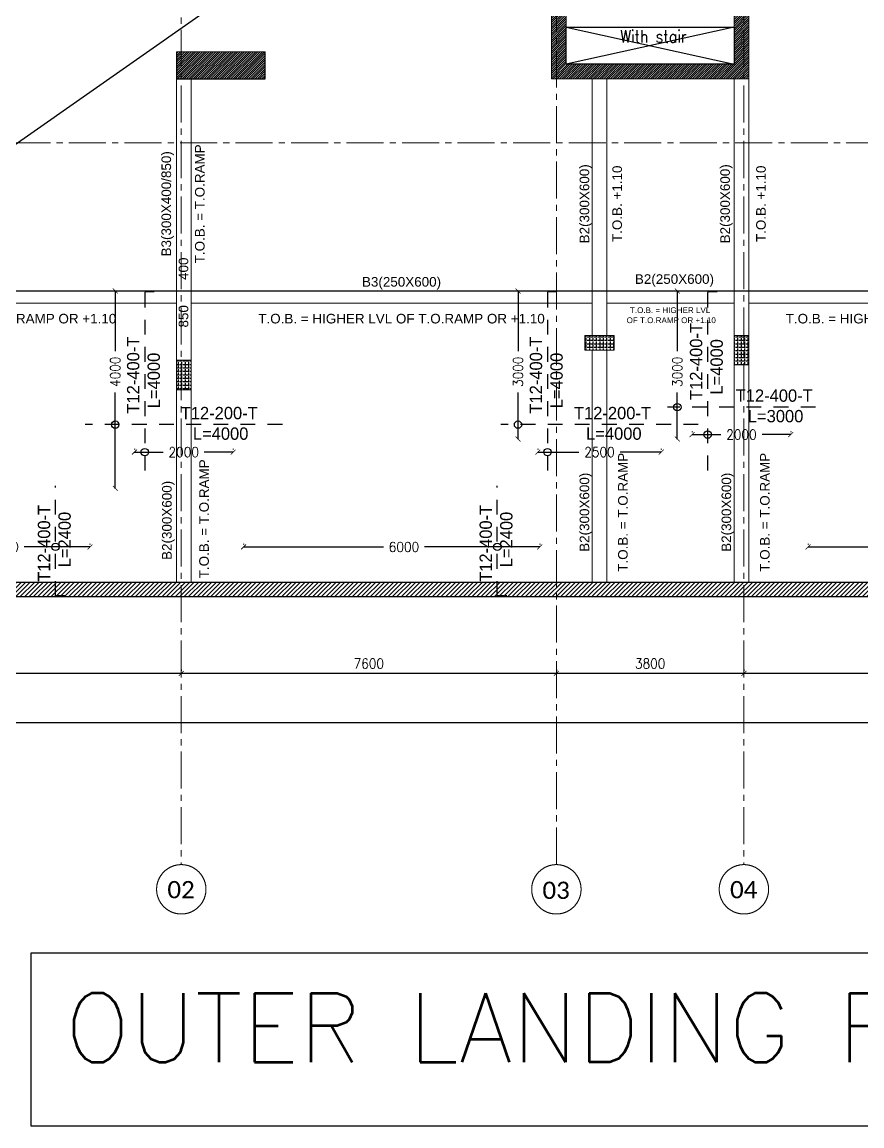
# Model space of a CAD drawing. Header units: millimetres. Extents: x -967280 to 3852, y 2833 to 1955156.
# Drawn here: x -435454 to -418438, y 567316 to 589687 of the extents above; entities that cross this region are included whole.
import ezdxf
from ezdxf.enums import TextEntityAlignment as Align

# ---------------------------------------------------------------- set-up
doc = ezdxf.new("R2010")
doc.units = ezdxf.units.MM
doc.header["$LTSCALE"] = 1000
doc.header["$PDMODE"] = 35
doc.header["$PDSIZE"] = 25
for name, pattern in [('$0$DASHED2', [0.375, 0.25, -0.125]), ('B05-FIRST FLOOR PLAN$0$DLINE', [0.55, 0.3, -0.25]), ('Columns_Structural070816$0$CENTER2', [1.125, 0.75, -0.125, 0.125, -0.125]), ('HRZN_Line-Ptrn-Sold', [9144001.0, 9144000.0, -1])]:
    doc.linetypes.add(name, pattern=pattern)
for name, color, linetype in [('_N-DIM 3', 7, 'Continuous'), ('A-ANNO-TEXT-25', 7, 'Continuous'), ('B05-FIRST FLOOR PLAN$0$STR_ROOF RFT$0$S-SYMB', 30, 'Continuous'), ('R.C. footing', 4, 'Continuous'), ('S - BATH Hach', 1, 'Continuous'), ('S - col hach', 1, 'Continuous'), ('S - dot', 1, 'Continuous'), ('S -Beams', 2, 'Continuous')]:
    doc.layers.add(name, color=color, linetype=linetype)
for name, color, linetype, lineweight in [('A-AX-ATT-100', 7, 'HRZN_Line-Ptrn-Sold', 18), ('A-DIM', 7, 'Continuous', 13), ('BEAMS', 3, 'HRZN_Line-Ptrn-Sold', 18), ('S - column', 6, 'Continuous', 60), ('ST-000-AXIS', 9, 'Columns_Structural070816$0$CENTER2', 9), ('ST-203-SLAB-TXT', 7, 'Continuous', 30), ('ST-206-SLAB-DIM', 1, 'Continuous', 20), ('ST-RFT-BOT', 2, '$0$DASHED2', 30), ('ST-RFT-TOP', 5, '$0$DASHED2', 30)]:
    doc.layers.add(name, color=color, linetype=linetype, lineweight=lineweight)
doc.styles.add('Arial_3', font='arial.ttf', dxfattribs={"height": 7999.15942})
doc.styles.add('B05-FIRST FLOOR PLAN$0$XS-Roof RFT$0$T25-100', font='STENCIL.shx', dxfattribs={"height": 250})
doc.styles.add('Calibri_2', font='calibri.ttf', dxfattribs={"height": 300})
doc.styles.add('ROMANC', font='romanc.shx')
doc.styles.add('ST-DIM', font='romans.shx', dxfattribs={"width": 0.85})
doc.styles.add('TUNELNO', font='romans.shx', dxfattribs={"width": 0.9})
doc.dimstyles.new('Copy(2) of DSEC', dxfattribs={"dimtxt": 200, "dimasz": 100, "dimexe": 50, "dimexo": 80, "dimgap": 100, "dimtad": 1, "dimdec": 0, "dimrnd": 5, "dimzin": 0, "dimdsep": 46, "dimtxsty": 'TUNELNO', "dimblk": 'ARCHTICK', "dimcen": 0.09, "dimclrd": 1, "dimclre": 1, "dimclrt": 3, "dimadec": 0, "dimazin": 0, "dimtfac": 0.78125, "dimtdec": 0, "dimtix": 1, "dimtmove": 2, "dimatfit": 3, "dimldrblk": 'ARCHTICK', "dimfxl": 1, "dimtolj": 1, "dimtzin": 0, "dimarcsym": 0})

# ---------------------------------------------------------------- blocks, each defined once
blk = doc.blocks.new('A$C46269fcd new')
at = {"layer": 'S - BATH Hach', "ltscale": 30, "transparency": 33554483}
h = blk.add_hatch(dxfattribs=at)
h.set_pattern_fill('ANSI31', color=1, scale=20)
h.set_pattern_definition([(45, (643184.17, -484711.8), (-44.9012806, 44.9012806), [])])
h.paths.add_polyline_path([(47835, 35800), (47835, -9200), (-6100, -9200), (-6100, 35800), (-5800, 35800), (-5800, -8900), (47535, -8900), (47535, 35800)])
at = {"layer": 'S - col hach', "true_color": 0xcd6928}
h = blk.add_hatch(dxfattribs=at)
h.set_pattern_fill('ANGLE', color=32, scale=10, angle=90)
h.set_pattern_definition([(90, (-416898.87, -510339.72), (-69.85, 4e-15), [50.8, -19.05]), (180, (-416898.87, -510339.72), (-9e-15, -69.85), [50.8, -19.05])])
h.paths.add_polyline_path([(16774, -3900), (16774, -4200), (17374, -4200), (17374, -3900)])
h = blk.add_hatch(dxfattribs=at)
h.set_pattern_fill('ANGLE', color=32, scale=10, angle=90)
h.set_pattern_definition([(90, (-416898.87, -510339.72), (-69.85, 4e-15), [50.8, -19.05]), (180, (-416898.87, -510339.72), (-9e-15, -69.85), [50.8, -19.05])])
h.paths.add_polyline_path([(20100, -3900), (19800, -3900), (19800, -4500), (20100, -4500)])
h = blk.add_hatch(dxfattribs=at)
h.set_pattern_fill('ANGLE', color=32, scale=10, angle=90)
h.set_pattern_definition([(90, (-416848.87, -510339.72), (-69.85, 4e-15), [50.8, -19.05]), (180, (-416848.87, -510339.72), (-9e-15, -69.85), [50.8, -19.05])])
h.paths.add_polyline_path([(8800, -4400), (8500, -4400), (8500, -5000), (8800, -5000)])
at = {"layer": 'R.C. footing', "color": 4, "ltscale": 30}
blk.add_lwpolyline([(47835, 35800), (47835, -9200), (-6100, -9200), (-6100, 35800), (-5800, 35800), (-5800, -8900), (47535, -8900), (47535, 35800)], close=True, dxfattribs=at)
at = {"layer": 'S - column', "lineweight": 15}
for points in [[(16774, -3900), (16774, -4200), (17374, -4200), (17374, -3900)], [(20100, -3900), (19800, -3900), (19800, -4500), (20100, -4500)], [(8800, -4400), (8500, -4400), (8500, -5000), (8800, -5000)]]:
    blk.add_lwpolyline(points, close=True, dxfattribs=at)
blk = doc.blocks.new('FROM FOUNDATION TO UPPER LOWER BASEMENT_COLUMNS(new2)')
at = {"layer": 'S - col hach'}
h = blk.add_hatch(dxfattribs=at)
h.set_pattern_fill('ANSI31', color=256, scale=10)
h.set_pattern_definition([(45, (907727.56, 223202.353), (-22.4506403, 22.4506403), [])])
h.paths.add_polyline_path([(436699, 618640), (436699, 612040), (433299, 612040), (433299, 618640), (434999, 618640), (434999, 618940), (432999, 618940), (432999, 611740), (436999, 611740), (436999, 618940), (436199, 618940), (436199, 618640)])
h = blk.add_hatch(dxfattribs=at)
h.set_pattern_fill('ANSI31', color=256, scale=10)
h.set_pattern_definition([(45, (193250.144, -596912.31), (-22.4506403, 22.4506403), [])])
h.paths.add_polyline_path([(427199, 611740), (427199, 612290), (425399, 612290), (425399, 611740)])
at = {"layer": 'S - column', "lineweight": 15}
for points in [[(436699, 612040), (433299, 612040), (433299, 618640), (434999, 618640), (434999, 618940), (432999, 618940), (432999, 611740), (436999, 611740), (436999, 618940), (436199, 618940), (436199, 618640), (436699, 618640)], [(427199, 611740), (425399, 611740), (425399, 612290), (427199, 612290)]]:
    blk.add_lwpolyline(points, close=True, dxfattribs=at)
at = {"layer": 'ST-RFT-BOT', "color": 7, "linetype": 'Continuous', "ltscale": 30}
blk.add_lwpolyline([(425399, 612290), (425399, 611740), (427199, 611740), (427199, 612290)], dxfattribs=at)
blk = doc.blocks.new('_ArchTick')
at = {"color": 0, "linetype": 'ByBlock', "const_width": 0.15}
blk.add_lwpolyline([(-0.5, -0.5), (0.5, 0.5)], dxfattribs=at)
blk = doc.blocks.new('*D1067')
at = {"layer": 'Defpoints', "color": 0, "transparency": 16777216}
for p in [(-433537, 584237), (-433567, 580237), (-433537, 580237)]:
    blk.add_point(p, dxfattribs=at)
at = {"layer": 'ST-206-SLAB-DIM', "color": 1, "lineweight": -2, "transparency": 16777216}
for p, q in [((-433567, 584237), (-433567, 583017)), ((-433567, 580237), (-433567, 582183))]:
    blk.add_line(p, q, dxfattribs=at)
at = {"layer": 'ST-206-SLAB-DIM', "color": 1, "lineweight": -2, "transparency": 16777216, "xscale": 100, "yscale": 100, "zscale": 100}
for p, rotation in [((-433567, 584237), 90), ((-433567, 580237), 270)]:
    blk.add_blockref('_ArchTick', p, dxfattribs=dict(at, rotation=rotation))
at = {"layer": 'ST-206-SLAB-DIM', "color": 3, "transparency": 16777216, "insert": (-433567, 582600), "char_height": 200, "attachment_point": 5, "rotation": 90, "style": 'TUNELNO'}
blk.add_mtext('\\A1;4000', dxfattribs=at)
blk = doc.blocks.new('*D1068')
at = {"layer": 'Defpoints', "color": 0, "transparency": 16777216}
for p in [(-433179, 580956), (-431179, 580972), (-431179, 580956)]:
    blk.add_point(p, dxfattribs=at)
at = {"layer": 'ST-206-SLAB-DIM', "color": 1, "lineweight": -2, "transparency": 16777216}
for p, q in [((-433179, 581036), (-433179, 581022)), ((-431179, 581036), (-431179, 581022)), ((-433179, 580972), (-432596, 580972)), ((-431179, 580972), (-431762, 580972))]:
    blk.add_line(p, q, dxfattribs=at)
at = {"layer": 'ST-206-SLAB-DIM', "color": 1, "lineweight": -2, "transparency": 16777216, "xscale": 100, "yscale": 100, "zscale": 100, "rotation": 180}
blk.add_blockref('_ArchTick', (-433179, 580972), dxfattribs=at)
at = {"layer": 'ST-206-SLAB-DIM', "color": 1, "lineweight": -2, "transparency": 16777216, "xscale": 100, "yscale": 100, "zscale": 100}
blk.add_blockref('_ArchTick', (-431179, 580972), dxfattribs=at)
at = {"layer": 'ST-206-SLAB-DIM', "color": 3, "transparency": 16777216, "insert": (-432179, 580972), "char_height": 200, "attachment_point": 5, "style": 'TUNELNO'}
blk.add_mtext('\\A1;2000', dxfattribs=at)
blk = doc.blocks.new('*D1069')
at = {"layer": 'Defpoints', "color": 0, "transparency": 16777216}
for p in [(-425375, 584237), (-425405, 581237), (-425375, 581237)]:
    blk.add_point(p, dxfattribs=at)
at = {"layer": 'ST-206-SLAB-DIM', "color": 1, "lineweight": -2, "transparency": 16777216}
for p, q in [((-425405, 584237), (-425405, 583017)), ((-425405, 581237), (-425405, 582183))]:
    blk.add_line(p, q, dxfattribs=at)
at = {"layer": 'ST-206-SLAB-DIM', "color": 1, "lineweight": -2, "transparency": 16777216, "xscale": 100, "yscale": 100, "zscale": 100}
for p, rotation in [((-425405, 584237), 90), ((-425405, 581237), 270)]:
    blk.add_blockref('_ArchTick', p, dxfattribs=dict(at, rotation=rotation))
at = {"layer": 'ST-206-SLAB-DIM', "color": 3, "transparency": 16777216, "insert": (-425405, 582600), "char_height": 200, "attachment_point": 5, "rotation": 90, "style": 'TUNELNO'}
blk.add_mtext('\\A1;3000', dxfattribs=at)
blk = doc.blocks.new('*D1070')
at = {"layer": 'Defpoints', "color": 0, "transparency": 16777216}
for p in [(-425005, 580956), (-422505, 580972), (-422505, 580956)]:
    blk.add_point(p, dxfattribs=at)
at = {"layer": 'ST-206-SLAB-DIM', "color": 1, "lineweight": -2, "transparency": 16777216}
for p, q in [((-425005, 581036), (-425005, 581022)), ((-422505, 581036), (-422505, 581022)), ((-425005, 580972), (-424172, 580972)), ((-422505, 580972), (-423338, 580972))]:
    blk.add_line(p, q, dxfattribs=at)
at = {"layer": 'ST-206-SLAB-DIM', "color": 1, "lineweight": -2, "transparency": 16777216, "xscale": 100, "yscale": 100, "zscale": 100, "rotation": 180}
blk.add_blockref('_ArchTick', (-425005, 580972), dxfattribs=at)
at = {"layer": 'ST-206-SLAB-DIM', "color": 1, "lineweight": -2, "transparency": 16777216, "xscale": 100, "yscale": 100, "zscale": 100}
blk.add_blockref('_ArchTick', (-422505, 580972), dxfattribs=at)
at = {"layer": 'ST-206-SLAB-DIM', "color": 3, "transparency": 16777216, "insert": (-423755, 580972), "char_height": 200, "attachment_point": 5, "style": 'TUNELNO'}
blk.add_mtext('\\A1;2500', dxfattribs=at)
blk = doc.blocks.new('*D1071')
at = {"layer": 'Defpoints', "color": 0, "transparency": 16777216}
for p in [(-422149, 584237), (-422179, 581237), (-422149, 581237)]:
    blk.add_point(p, dxfattribs=at)
at = {"layer": 'ST-206-SLAB-DIM', "color": 1, "lineweight": -2, "transparency": 16777216}
for p, q in [((-422179, 584237), (-422179, 583017)), ((-422179, 581237), (-422179, 582183))]:
    blk.add_line(p, q, dxfattribs=at)
at = {"layer": 'ST-206-SLAB-DIM', "color": 1, "lineweight": -2, "transparency": 16777216, "xscale": 100, "yscale": 100, "zscale": 100}
for p, rotation in [((-422179, 584237), 90), ((-422179, 581237), 270)]:
    blk.add_blockref('_ArchTick', p, dxfattribs=dict(at, rotation=rotation))
at = {"layer": 'ST-206-SLAB-DIM', "color": 3, "transparency": 16777216, "insert": (-422179, 582600), "char_height": 200, "attachment_point": 5, "rotation": 90, "style": 'TUNELNO'}
blk.add_mtext('\\A1;3000', dxfattribs=at)
blk = doc.blocks.new('*D1072')
at = {"layer": 'Defpoints', "color": 0, "transparency": 16777216}
for p in [(-421879, 581310), (-419879, 581327), (-419879, 581310)]:
    blk.add_point(p, dxfattribs=at)
at = {"layer": 'ST-206-SLAB-DIM', "color": 1, "lineweight": -2, "transparency": 16777216}
for p, q in [((-421879, 581390), (-421879, 581377)), ((-421879, 581327), (-421296, 581327)), ((-419879, 581327), (-420462, 581327)), ((-419879, 581390), (-419879, 581377))]:
    blk.add_line(p, q, dxfattribs=at)
at = {"layer": 'ST-206-SLAB-DIM', "color": 1, "lineweight": -2, "transparency": 16777216, "xscale": 100, "yscale": 100, "zscale": 100, "rotation": 180}
blk.add_blockref('_ArchTick', (-421879, 581327), dxfattribs=at)
at = {"layer": 'ST-206-SLAB-DIM', "color": 1, "lineweight": -2, "transparency": 16777216, "xscale": 100, "yscale": 100, "zscale": 100}
blk.add_blockref('_ArchTick', (-419879, 581327), dxfattribs=at)
at = {"layer": 'ST-206-SLAB-DIM', "color": 3, "transparency": 16777216, "insert": (-420879, 581327), "char_height": 200, "attachment_point": 5, "style": 'TUNELNO'}
blk.add_mtext('\\A1;2000', dxfattribs=at)
blk = doc.blocks.new('*D1081')
at = {"layer": 'Defpoints', "color": 0, "transparency": 16777216}
for p in [(-419529, 579034), (-414529, 579050), (-414529, 579034)]:
    blk.add_point(p, dxfattribs=at)
at = {"layer": 'ST-206-SLAB-DIM', "color": 1, "lineweight": -2, "transparency": 16777216}
for p, q in [((-419529, 579114), (-419529, 579100)), ((-419529, 579050), (-417897, 579050)), ((-414529, 579050), (-417063, 579050)), ((-414529, 579114), (-414529, 579100))]:
    blk.add_line(p, q, dxfattribs=at)
at = {"layer": 'ST-206-SLAB-DIM', "color": 1, "lineweight": -2, "transparency": 16777216, "xscale": 100, "yscale": 100, "zscale": 100, "rotation": 180}
blk.add_blockref('_ArchTick', (-419529, 579050), dxfattribs=at)
at = {"layer": 'ST-206-SLAB-DIM', "color": 1, "lineweight": -2, "transparency": 16777216, "xscale": 100, "yscale": 100, "zscale": 100}
blk.add_blockref('_ArchTick', (-414529, 579050), dxfattribs=at)
at = {"layer": 'ST-206-SLAB-DIM', "color": 3, "transparency": 16777216, "insert": (-417480, 579050), "char_height": 200, "attachment_point": 5, "style": 'TUNELNO'}
blk.add_mtext('\\A1;5000', dxfattribs=at)
blk = doc.blocks.new('*D1082')
at = {"layer": 'Defpoints', "color": 0, "transparency": 16777216}
for p in [(-430967, 579034), (-424967, 579050), (-424967, 579034)]:
    blk.add_point(p, dxfattribs=at)
at = {"layer": 'ST-206-SLAB-DIM', "color": 1, "lineweight": -2, "transparency": 16777216}
for p, q in [((-430967, 579114), (-430967, 579100)), ((-430967, 579050), (-428130, 579050)), ((-424967, 579050), (-427304, 579050)), ((-424967, 579114), (-424967, 579100))]:
    blk.add_line(p, q, dxfattribs=at)
at = {"layer": 'ST-206-SLAB-DIM', "color": 1, "lineweight": -2, "transparency": 16777216, "xscale": 100, "yscale": 100, "zscale": 100, "rotation": 180}
blk.add_blockref('_ArchTick', (-430967, 579050), dxfattribs=at)
at = {"layer": 'ST-206-SLAB-DIM', "color": 1, "lineweight": -2, "transparency": 16777216, "xscale": 100, "yscale": 100, "zscale": 100}
blk.add_blockref('_ArchTick', (-424967, 579050), dxfattribs=at)
at = {"layer": 'ST-206-SLAB-DIM', "color": 3, "transparency": 16777216, "insert": (-427717, 579050), "char_height": 200, "attachment_point": 5, "style": 'TUNELNO'}
blk.add_mtext('\\A1;6000', dxfattribs=at)
blk = doc.blocks.new('*D1083')
at = {"layer": 'Defpoints', "color": 0, "transparency": 16777216}
for p in [(-438079, 579034), (-434079, 579050), (-434079, 579034)]:
    blk.add_point(p, dxfattribs=at)
at = {"layer": 'ST-206-SLAB-DIM', "color": 1, "lineweight": -2, "transparency": 16777216}
for p, q in [((-438079, 579114), (-438079, 579100)), ((-438079, 579050), (-436246, 579050)), ((-434079, 579050), (-435412, 579050)), ((-434079, 579114), (-434079, 579100))]:
    blk.add_line(p, q, dxfattribs=at)
at = {"layer": 'ST-206-SLAB-DIM', "color": 1, "lineweight": -2, "transparency": 16777216, "xscale": 100, "yscale": 100, "zscale": 100, "rotation": 180}
blk.add_blockref('_ArchTick', (-438079, 579050), dxfattribs=at)
at = {"layer": 'ST-206-SLAB-DIM', "color": 1, "lineweight": -2, "transparency": 16777216, "xscale": 100, "yscale": 100, "zscale": 100}
blk.add_blockref('_ArchTick', (-434079, 579050), dxfattribs=at)
at = {"layer": 'ST-206-SLAB-DIM', "color": 3, "transparency": 16777216, "insert": (-435829, 579050), "char_height": 200, "attachment_point": 5, "style": 'TUNELNO'}
blk.add_mtext('\\A1;4000', dxfattribs=at)
blk = doc.blocks.new('*D1516')
at = {"layer": '_N-DIM 3', "color": 1, "linetype": 'Continuous', "lineweight": -2, "ltscale": 30, "transparency": 16777216}
for p, q in [((536899, 699769), (536899, 699739)), ((544499, 699689), (536899, 699689)), ((544499, 699769), (544499, 699739))]:
    blk.add_line(p, q, dxfattribs=at)
at = {"layer": 'Defpoints', "color": 0, "linetype": 'Continuous', "ltscale": 30, "transparency": 16777216}
for p in [(536899, 699689), (536899, 699689), (544499, 699689)]:
    blk.add_point(p, dxfattribs=at)
at = {"layer": '_N-DIM 3', "color": 1, "linetype": 'Continuous', "lineweight": -2, "ltscale": 30, "transparency": 16777216, "xscale": 100, "yscale": 100, "zscale": 100, "rotation": 180}
blk.add_blockref('_ArchTick', (536899, 699689), dxfattribs=at)
at = {"layer": '_N-DIM 3', "color": 1, "linetype": 'Continuous', "lineweight": -2, "ltscale": 30, "transparency": 16777216, "xscale": 100, "yscale": 100, "zscale": 100}
blk.add_blockref('_ArchTick', (544499, 699689), dxfattribs=at)
at = {"layer": '_N-DIM 3', "color": 3, "linetype": 'Continuous', "ltscale": 30, "transparency": 16777216, "insert": (540699, 699889), "char_height": 200, "attachment_point": 5, "style": 'TUNELNO'}
blk.add_mtext('\\A1;7600', dxfattribs=at)
blk = doc.blocks.new('*D1517')
at = {"layer": '_N-DIM 3', "color": 1, "linetype": 'Continuous', "lineweight": -2, "ltscale": 30, "transparency": 16777216}
for p, q in [((533099, 699769), (533099, 699739)), ((536899, 699689), (533099, 699689)), ((536899, 699769), (536899, 699739))]:
    blk.add_line(p, q, dxfattribs=at)
at = {"layer": 'Defpoints', "color": 0, "linetype": 'Continuous', "ltscale": 30, "transparency": 16777216}
for p in [(533099, 699689), (533099, 699689), (536899, 699689)]:
    blk.add_point(p, dxfattribs=at)
at = {"layer": '_N-DIM 3', "color": 1, "linetype": 'Continuous', "lineweight": -2, "ltscale": 30, "transparency": 16777216, "xscale": 100, "yscale": 100, "zscale": 100, "rotation": 180}
blk.add_blockref('_ArchTick', (533099, 699689), dxfattribs=at)
at = {"layer": '_N-DIM 3', "color": 1, "linetype": 'Continuous', "lineweight": -2, "ltscale": 30, "transparency": 16777216, "xscale": 100, "yscale": 100, "zscale": 100}
blk.add_blockref('_ArchTick', (536899, 699689), dxfattribs=at)
at = {"layer": '_N-DIM 3', "color": 3, "linetype": 'Continuous', "ltscale": 30, "transparency": 16777216, "insert": (534999, 699889), "char_height": 200, "attachment_point": 5, "style": 'TUNELNO'}
blk.add_mtext('\\A1;3800', dxfattribs=at)
blk = doc.blocks.new('*D1518')
at = {"layer": '_N-DIM 3', "color": 1, "linetype": 'Continuous', "lineweight": -2, "ltscale": 30, "transparency": 16777216}
for p, q in [((525499, 699769), (525499, 699739)), ((533099, 699689), (525499, 699689)), ((533099, 699769), (533099, 699739))]:
    blk.add_line(p, q, dxfattribs=at)
at = {"layer": 'Defpoints', "color": 0, "linetype": 'Continuous', "ltscale": 30, "transparency": 16777216}
for p in [(525499, 699689), (525499, 699689), (533099, 699689)]:
    blk.add_point(p, dxfattribs=at)
at = {"layer": '_N-DIM 3', "color": 1, "linetype": 'Continuous', "lineweight": -2, "ltscale": 30, "transparency": 16777216, "xscale": 100, "yscale": 100, "zscale": 100, "rotation": 180}
blk.add_blockref('_ArchTick', (525499, 699689), dxfattribs=at)
at = {"layer": '_N-DIM 3', "color": 1, "linetype": 'Continuous', "lineweight": -2, "ltscale": 30, "transparency": 16777216, "xscale": 100, "yscale": 100, "zscale": 100}
blk.add_blockref('_ArchTick', (533099, 699689), dxfattribs=at)
at = {"layer": '_N-DIM 3', "color": 3, "linetype": 'Continuous', "ltscale": 30, "transparency": 16777216, "insert": (529299, 699889), "char_height": 200, "attachment_point": 5, "style": 'TUNELNO'}
blk.add_mtext('\\A1;7600', dxfattribs=at)
blk = doc.blocks.new('*D1519')
at = {"layer": '_N-DIM 3', "color": 1, "linetype": 'Continuous', "lineweight": -2, "ltscale": 30, "transparency": 16777216}
for p, q in [((516899, 699769), (516899, 699739)), ((525499, 699689), (516899, 699689)), ((525499, 699769), (525499, 699739))]:
    blk.add_line(p, q, dxfattribs=at)
at = {"layer": 'Defpoints', "color": 0, "linetype": 'Continuous', "ltscale": 30, "transparency": 16777216}
for p in [(516899, 699689), (516899, 699689), (525499, 699689)]:
    blk.add_point(p, dxfattribs=at)
at = {"layer": '_N-DIM 3', "color": 1, "linetype": 'Continuous', "lineweight": -2, "ltscale": 30, "transparency": 16777216, "xscale": 100, "yscale": 100, "zscale": 100, "rotation": 180}
blk.add_blockref('_ArchTick', (516899, 699689), dxfattribs=at)
at = {"layer": '_N-DIM 3', "color": 1, "linetype": 'Continuous', "lineweight": -2, "ltscale": 30, "transparency": 16777216, "xscale": 100, "yscale": 100, "zscale": 100}
blk.add_blockref('_ArchTick', (525499, 699689), dxfattribs=at)
at = {"layer": '_N-DIM 3', "color": 3, "linetype": 'Continuous', "ltscale": 30, "transparency": 16777216, "insert": (521199, 699889), "char_height": 200, "attachment_point": 5, "style": 'TUNELNO'}
blk.add_mtext('\\A1;8600', dxfattribs=at)
blk = doc.blocks.new('*D1520')
at = {"layer": '_N-DIM 3', "color": 1, "linetype": 'Continuous', "lineweight": -2, "ltscale": 30, "transparency": 16777216}
for p, q in [((516899, 698769), (516899, 698739)), ((563099, 698689), (516899, 698689)), ((563099, 698769), (563099, 698739))]:
    blk.add_line(p, q, dxfattribs=at)
at = {"layer": 'Defpoints', "color": 0, "linetype": 'Continuous', "ltscale": 30, "transparency": 16777216}
for p in [(516899, 698689), (516899, 698689), (563099, 698689)]:
    blk.add_point(p, dxfattribs=at)
at = {"layer": '_N-DIM 3', "color": 1, "linetype": 'Continuous', "lineweight": -2, "ltscale": 30, "transparency": 16777216, "xscale": 100, "yscale": 100, "zscale": 100, "rotation": 180}
blk.add_blockref('_ArchTick', (516899, 698689), dxfattribs=at)
at = {"layer": '_N-DIM 3', "color": 1, "linetype": 'Continuous', "lineweight": -2, "ltscale": 30, "transparency": 16777216, "xscale": 100, "yscale": 100, "zscale": 100}
blk.add_blockref('_ArchTick', (563099, 698689), dxfattribs=at)
at = {"layer": '_N-DIM 3', "color": 3, "linetype": 'Continuous', "ltscale": 30, "transparency": 16777216, "insert": (539999, 698889), "char_height": 200, "attachment_point": 5, "style": 'TUNELNO'}
blk.add_mtext('\\A1;46200', dxfattribs=at)
blk = doc.blocks.new('Grid - HRZN_G-Datm-Grid-Head-1554275-FIRST FLOOR FFL_1_')
at = {"layer": 'A-AX-ATT-100'}
blk.add_circle((0, 0), 5, dxfattribs=at)
blk = doc.blocks.new('AXES-00')
at = {"layer": 'ST-000-AXIS'}
for p, q in [((525498.9, 750979.6), (525498.9, 695813.8)), ((533098.9, 695813.8), (533098.9, 750979.6)), ((536898.9, 750979.6), (536898.9, 695813.8)), ((575723.2, 710439.7), (505674.3, 710439.7))]:
    blk.add_line(p, q, dxfattribs=at)
at = {"layer": 'A-AX-ATT-100', "xscale": 99.99999999999993, "yscale": 99.99999999999993, "zscale": 99.99999999999993, "rotation": 180}
for p in [(525498.9, 695313.8), (536898.9, 695313.8)]:
    blk.add_blockref('Grid - HRZN_G-Datm-Grid-Head-1554275-FIRST FLOOR FFL_1_', p, dxfattribs=at)
at = {"layer": 'A-AX-ATT-100', "xscale": 99.99999999999993, "yscale": 99.99999999999993, "zscale": 99.99999999999993}
blk.add_blockref('Grid - HRZN_G-Datm-Grid-Head-1554275-FIRST FLOOR FFL_1_', (533098.9, 695313.8), dxfattribs=at)
at = {"layer": 'A-AX-ATT-100', "linetype": 'Continuous', "lineweight": 13, "char_height": 350, "width": 673.417, "attachment_point": 1, "style": 'Calibri_2'}
for s, insert in [('02', (525218, 695481.8)), ('03', (532817.7, 695468.8)), ('04', (536618, 695481.8))]:
    blk.add_mtext(s, dxfattribs=dict(at, insert=insert))
at = {"layer": '_N-DIM 3', "color": 3, "linetype": 'Continuous', "ltscale": 30}
for base, p1, p2, picture, middle in [((516898.9, 699688.7), (525498.9, 699688.7), (516898.9, 699688.7), '*D1519', (521198.9, 699888.7)), ((525498.9, 699688.7), (533098.9, 699688.7), (525498.9, 699688.7), '*D1518', (529298.9, 699888.7)), ((533098.9, 699688.7), (536898.9, 699688.7), (533098.9, 699688.7), '*D1517', (534998.9, 699888.7)), ((536898.9, 699688.7), (544498.9, 699688.7), (536898.9, 699688.7), '*D1516', (540698.9, 699888.7)), ((516898.9, 698688.7), (563098.9, 698688.7), (516898.9, 698688.7), '*D1520', (539998.9, 698888.7))]:
    dim = blk.add_linear_dim(base=base, p1=p1, p2=p2, dimstyle='Copy(2) of DSEC', dxfattribs=at)
    dim.commit()
    dim.dimension.update_dxf_attribs({"geometry": picture, "text_midpoint": middle})

msp = doc.modelspace()

# ---------------------------------------------------------------- linework, layer by layer
at = {"layer": 'A-DIM', "color": 1}
for p, q in [((-423904.7, 583337.4), (-423904.7, 588537.4)), ((-423604.7, 583337.4), (-423604.7, 588537.4)), ((-421028.7, 583337.4), (-421028.7, 588537.4)), ((-420728.7, 583337.4), (-420728.7, 588537.4))]:
    msp.add_line(p, q, dxfattribs=at)
at = {"layer": 'B05-FIRST FLOOR PLAN$0$STR_ROOF RFT$0$S-SYMB'}
for centre in [(-422178.5, 581883.3), (-433566.6, 581529.1), (-425405.4, 581529.1), (-421563.8, 581326.5), (-432969.5, 580972.3), (-424808.2, 580972.3), (-434776.2, 579050.4), (-425825.6, 579050.4)]:
    msp.add_circle(centre, 75, dxfattribs=at)
at = {"layer": 'BEAMS'}
for p, q in [((-432328.7, 588537.4), (-432328.7, 578337.4)), ((-432028.7, 578337.4), (-432028.7, 588537.4)), ((-423904.7, 588537.4), (-423904.7, 583337.4)), ((-423604.7, 583337.4), (-423604.7, 588537.4)), ((-421028.7, 588537.4), (-421028.7, 583337.4)), ((-420728.7, 583337.4), (-420728.7, 588537.4)), ((-439828.7, 584237.4), (-413328.7, 584237.4)), ((-439828.7, 583987.4), (-432328.7, 583987.4)), ((-432028.7, 583987.4), (-423904.7, 583987.4)), ((-423604.7, 583987.4), (-421028.7, 583987.4)), ((-420728.7, 583987.4), (-413328.7, 583987.4)), ((-423904.7, 583037.4), (-423904.7, 578337.4)), ((-423604.7, 578337.4), (-423604.7, 583037.4)), ((-421028.7, 582737.4), (-421028.7, 578337.4)), ((-420728.7, 578337.4), (-420728.7, 582737.4))]:
    msp.add_line(p, q, dxfattribs=at)
at = {"layer": 'S - dot'}
for p, q in [((-393293.7, 616837.4), (-439828.7, 584237.4)), ((-393293.7, 616837.4), (-439828.7, 584237.4)), ((-421028.7, 589587.4), (-424428.7, 588837.4)), ((-424428.7, 589587.4), (-421028.7, 588837.4))]:
    msp.add_line(p, q, dxfattribs=at)
at = {"layer": 'S -Beams', "color": 6, "ltscale": 30}
msp.add_lwpolyline([(-446928.7, 623037.4), (-392993.7, 623037.4), (-392993.7, 616837.4), (-413028.7, 616837.4), (-413028.7, 613637.4), (-417228.7, 613637.4), (-417228.7, 614837.4), (-423078.7, 614837.4), (-423078.7, 612537.4), (-430728.7, 612537.4), (-430728.7, 616037.4), (-435928.7, 616037.4), (-435928.7, 614237.4), (-439928.7, 614237.4), (-439928.7, 608037.4), (-440628.7, 608037.4), (-440628.7, 593037.4), (-439928.7, 593037.4), (-439928.7, 586837.4), (-439828.7, 586837.4), (-439828.7, 584237.4), (-392993.7, 584237.4), (-392993.7, 578037.4), (-446928.7, 578037.4)], close=True, dxfattribs=at)
at = {"layer": 'S -Beams'}
for points in [[(-424428.7, 589587.4), (-421028.7, 589587.4), (-421028.7, 588837.4), (-424428.7, 588837.4)], [(-435275.3, 567315.8), (-402699.4, 567315.8), (-402699.4, 570816.2), (-435275.3, 570816.2)], [(-435275.3, 567315.8), (-402699.4, 567315.8), (-402699.4, 570816.2), (-435275.3, 570816.2)]]:
    msp.add_lwpolyline(points, close=True, dxfattribs=at)
at = {"layer": 'ST-RFT-TOP', "linetype": 'B05-FIRST FLOOR PLAN$0$DLINE'}
for points in [[(-432779.5, 584217.4), (-432954.5, 584217.4, 0.4142136), (-432969.5, 584202.4), (-432969.5, 580387.4)], [(-424618.2, 584217.4), (-424793.2, 584217.4, 0.4142136), (-424808.2, 584202.4), (-424808.2, 580387.4)], [(-421373.8, 584217.4), (-421548.8, 584217.4, 0.4142136), (-421563.8, 584202.4), (-421563.8, 580387.4)]]:
    msp.add_lwpolyline(points, format="xyb", dxfattribs=at)
for points in [[(-419378.6, 581883.3), (-422378.6, 581883.3)], [(-430178.6, 581529.1), (-434178.6, 581529.1)], [(-421754.6, 581529.1), (-425754.6, 581529.1)], [(-434586.2, 578057.4), (-434776.2, 578057.4), (-434776.2, 580287.4)], [(-425635.6, 578057.4), (-425825.6, 578057.4), (-425825.6, 580287.4)]]:
    msp.add_lwpolyline(points, dxfattribs=at)

# ---------------------------------------------------------------- block references
at = {"layer": 'S - column', "color": 7, "true_color": 0xffffff}
msp.add_blockref('A$C46269fcd new', (-440828.7, 587237.4), dxfattribs=at)
at = {"layer": 'S - column'}
msp.add_blockref('FROM FOUNDATION TO UPPER LOWER BASEMENT_COLUMNS(new2)', (-857727.6, -23202.4), dxfattribs=at)
at = {"layer": 'S -Beams'}
msp.add_blockref('AXES-00', (-957727.6, -123202.4), dxfattribs=at)

# ---------------------------------------------------------------- texts
at = {"layer": 'A-ANNO-TEXT-25', "insert": (-434586.9, 570008.7), "char_height": 1400, "attachment_point": 1, "style": 'ROMANC'}
msp.add_mtext_dynamic_manual_height_columns('{\\Fsimplex|c0;OUTER LANDING FLOOR PLAN}', width=42696.433, gutter_width=8268.9, heights=[0], dxfattribs=at)
at = {"layer": 'BEAMS', "color": 1, "style": 'Arial_3'}
for s, height, p in [('B3(300X400/850)', 194.734, (-432377.1, 586004)), ('T.O.B. = T.O.RAMP', 194.734, (-431698.1, 586004)), ('B2(300X600)', 194.734, (-423904.7, 586004.1)), ('T.O.B. +1.10', 194.734, (-423241.8, 586004.1)), ('B2(300X600)', 194.734, (-421054.7, 586004.1)), ('T.O.B. +1.10', 194.734, (-420327.7, 586004.1)), ('400', 194.73, (-432028.9, 584688)), ('850', 194.73, (-432028.9, 583724.2))]:
    msp.add_text(s, height=height, rotation=90, dxfattribs=at).set_placement(p, align=Align.BOTTOM_CENTER)
at = {"layer": 'BEAMS', "style": 'Arial_3'}
for s, height, p in [('B2(250X600)', 194.734, (-422236.2, 584323.2)), ('B3(250X600)', 194.734, (-427766.2, 584267.1)), ('T.O.B. = HIGHER LVL ', 116.84, (-422301.5, 583755)), ('T.O.B. = HIGHER LVL OF T.O.RAMP OR +1.10', 194.734, (-436448.1, 583521.1)), ('T.O.B. = HIGHER LVL OF T.O.RAMP OR +1.10', 194.734, (-427766.2, 583521.1)), ('OF T.O.RAMP OR +1.10', 116.84, (-422301.5, 583551)), ('T.O.B. = HIGHER LVL OF T.O.RAMP OR +1.10', 194.734, (-417079.8, 583521.1))]:
    msp.add_text(s, height=height, dxfattribs=at).set_placement(p, align=Align.BOTTOM_CENTER)
for s, p in [('T.O.B. = T.O.RAMP', (-431611.9, 579620.1)), ('T.O.B. = T.O.RAMP', (-423125.3, 579752.6)), ('T.O.B. = T.O.RAMP', (-420249.3, 579752.6)), ('B2(300X600)', (-432365, 579588.6)), ('B2(300X600)', (-423904.7, 579752.6)), ('B2(300X600)', (-421028.7, 579752.6))]:
    msp.add_text(s, height=194.734, rotation=90, dxfattribs=at).set_placement(p, align=Align.BOTTOM_CENTER)
at = {"layer": 'ST-203-SLAB-TXT', "style": 'ST-DIM', "width": 0.85}
msp.add_text('With stair', height=250, dxfattribs=at).set_placement((-422663.1, 589395.4), align=Align.MIDDLE_CENTER)
at = {"layer": 'ST-203-SLAB-TXT', "style": 'B05-FIRST FLOOR PLAN$0$XS-Roof RFT$0$T25-100'}
for s, p in [('T12-400-T', (-421673.1, 582027.7)), ('T12-400-T', (-433078.7, 581752.2)), ('T12-400-T', (-424917.5, 581752.2)), ('L=4000', (-421256.4, 582137.1)), ('L=4000', (-432662.1, 581861.6)), ('L=4000', (-424500.8, 581861.6)), ('T12-400-T', (-434885.4, 578342.9)), ('T12-400-T', (-425934.8, 578342.9)), ('L=2400', (-434468.8, 578637.3)), ('L=2400', (-425518.2, 578637.3))]:
    msp.add_text(s, height=250, rotation=90, dxfattribs=at).set_placement(p)
for s, p in [('T12-400-T', (-420995.3, 581992.6)), ('T12-200-T', (-432239.8, 581638.3)), ('T12-200-T', (-424272.4, 581638.3)), ('L=3000', (-420749.5, 581575.9)), ('L=4000', (-431994, 581221.7)), ('L=4000', (-424026.6, 581221.7))]:
    msp.add_text(s, height=250, dxfattribs=at).set_placement(p)

# ---------------------------------------------------------------- dimensions: what is measured, and where the dimension line sits
at = {"layer": 'ST-206-SLAB-DIM'}
for base, p1, p2, angle, picture, middle in [((-433566.7, 580237.4), (-433536.7, 584237.4), (-433536.7, 580237.4), 270, '*D1067', (-433566.7, 582599.8)), ((-425405.5, 581237.4), (-425375.5, 584237.4), (-425375.5, 581237.4), 270, '*D1069', (-425405.5, 582599.8)), ((-422178.6, 581237.4), (-422148.6, 584237.4), (-422148.6, 581237.4), 270, '*D1071', (-422178.6, 582599.8)), ((-419878.7, 581326.5), (-421878.7, 581310.3), (-419878.7, 581310.3), 0, '*D1072', (-420878.7, 581326.5)), ((-431178.7, 580972.3), (-433178.7, 580956.1), (-431178.7, 580956.1), 0, '*D1068', (-432178.7, 580972.3)), ((-422504.7, 580972.3), (-425004.7, 580956.1), (-422504.7, 580956.1), 0, '*D1070', (-423754.7, 580972.3)), ((-434078.7, 579050.4), (-438078.7, 579034.2), (-434078.7, 579034.2), 0, '*D1083', (-435828.7, 579050.4)), ((-424966.7, 579050.4), (-430966.7, 579034.2), (-424966.7, 579034.2), 0, '*D1082', (-427716.7, 579050.4)), ((-414528.7, 579050.4), (-419528.7, 579034.2), (-414528.7, 579034.2), 0, '*D1081', (-417479.7, 579050.4))]:
    dim = msp.add_linear_dim(base=base, p1=p1, p2=p2, angle=angle, dimstyle='Copy(2) of DSEC', dxfattribs=at)
    dim.commit()
    dim.dimension.update_dxf_attribs({"geometry": picture, "text_midpoint": middle, "dimtype": 161})

doc.saveas('drawing.dxf')
